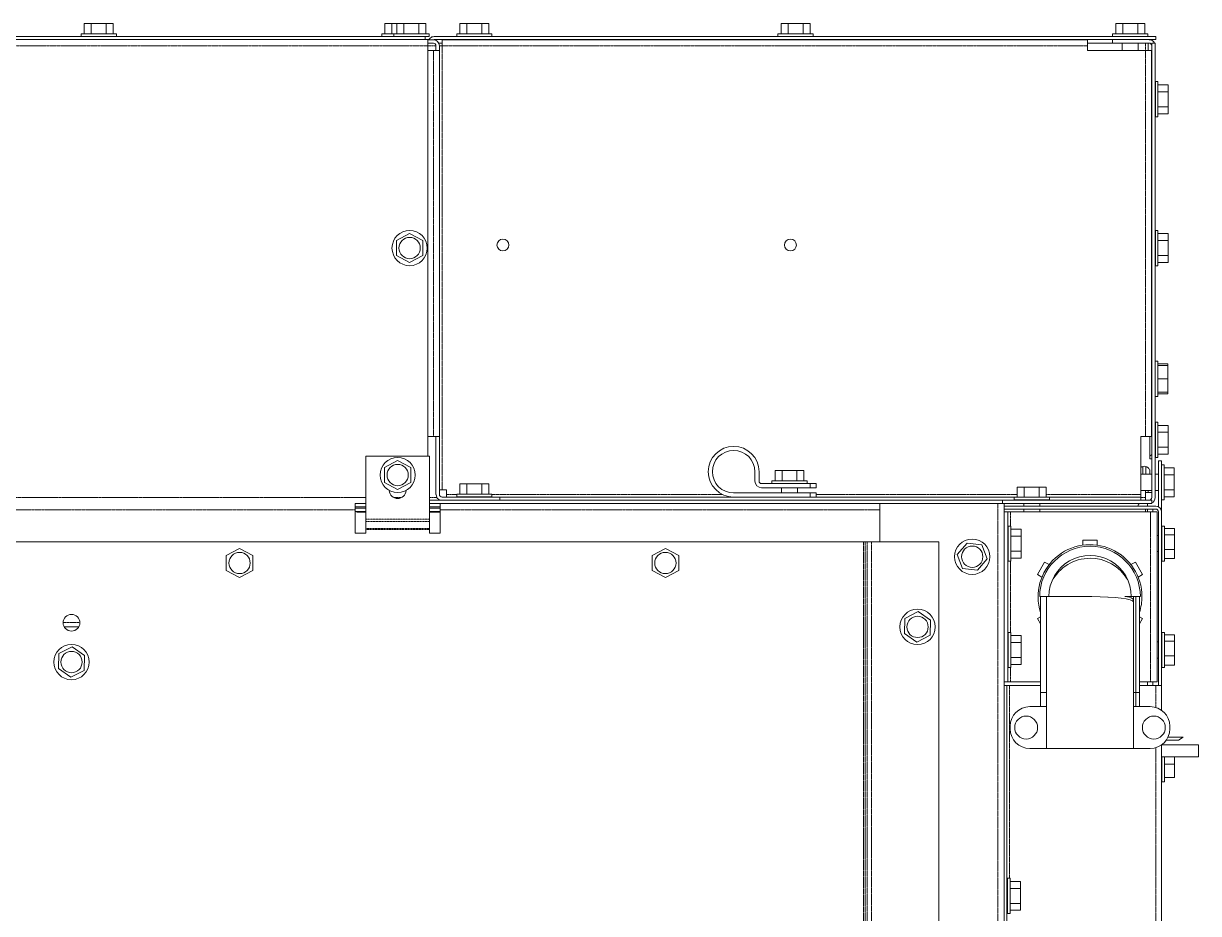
# Model space of a CAD drawing. Header units: millimetres. Extents: x 60499 to 556746, y 248297 to 497145.
# Drawn here: x 458720 to 470305, y 436680 to 445459 of the extents above; entities that cross this region are included whole.
import ezdxf

# ---------------------------------------------------------------- set-up
doc = ezdxf.new("R2010")
doc.units = ezdxf.units.MM
doc.linetypes.add('PHANTOM', pattern=[20, 10, -2, 2, -2, 2, -2])

msp = doc.modelspace()

# ---------------------------------------------------------------- linework, layer by layer
at = {"color": 7, "lineweight": 13, "ltscale": 0.005174}
for p, q in [((459462, 445358), (459288, 445358)), ((462545, 445358), (462371, 445358)), ((463165, 445358), (462991, 445358)), ((466332, 445358), (466158, 445358)), ((469632, 445358), (469458, 445358)), ((469906, 444712), (469906, 444886)), ((469906, 443243), (469906, 443417)), ((469906, 441353), (469906, 441526)), ((466272, 440949), (466099, 440949)), ((463165, 440816), (462991, 440816)), ((468487, 440785), (468661, 440785))]:
    msp.add_line(p, q, dxfattribs=at)
at = {"color": 7, "lineweight": 13, "ltscale": 0.000775014}
for p, q in [((459288, 445332), (459288, 445358)), ((459636, 445332), (459636, 445358)), ((462253, 445332), (462253, 445358)), ((462371, 445332), (462371, 445358)), ((462719, 445332), (462719, 445358)), ((462991, 445332), (462991, 445358)), ((463339, 445332), (463339, 445358)), ((466158, 445332), (466158, 445358)), ((466506, 445332), (466506, 445358)), ((466099, 440923), (466099, 440949)), ((466446, 440923), (466446, 440949)), ((462892, 440814), (462892, 440788)), ((468487, 440759), (468487, 440785)), ((468835, 440759), (468835, 440785)), ((469737, 440814), (469737, 440788)), ((469784, 440783), (469784, 440757)), ((468449, 438501), (468449, 438527)), ((470022, 438501), (470022, 438527))]:
    msp.add_line(p, q, dxfattribs=at)
at = {"color": 7, "lineweight": 13, "ltscale": 0.003}
for p, q in [((459319, 445358), (459319, 445459)), ((459388, 445358), (459388, 445459)), ((459536, 445358), (459536, 445459)), ((459605, 445358), (459605, 445459)), ((462284, 445358), (462284, 445459)), ((462353, 445358), (462353, 445459)), ((462402, 445358), (462402, 445459)), ((462471, 445358), (462471, 445459)), ((462619, 445358), (462619, 445459)), ((462688, 445358), (462688, 445459)), ((463023, 445358), (463023, 445459)), ((463091, 445358), (463091, 445459)), ((463239, 445358), (463239, 445459)), ((463308, 445358), (463308, 445459)), ((466189, 445358), (466189, 445459)), ((466258, 445358), (466258, 445459)), ((466406, 445358), (466406, 445459)), ((466475, 445358), (466475, 445459)), ((469489, 445358), (469489, 445459)), ((469558, 445358), (469558, 445459)), ((469706, 445358), (469706, 445459)), ((469775, 445358), (469775, 445459)), ((469906, 444855), (470006, 444855)), ((469906, 444786), (470006, 444786)), ((469906, 444638), (470006, 444638)), ((469906, 444569), (470006, 444569)), ((469906, 443386), (470006, 443386)), ((469906, 443317), (470006, 443317)), ((469906, 443169), (470006, 443169)), ((469906, 443100), (470006, 443100)), ((469904, 442103), (470004, 442103)), ((469904, 442086), (470004, 442086)), ((469904, 441955), (470004, 441955)), ((469904, 441824), (470004, 441824)), ((469904, 441806), (470004, 441806)), ((469906, 441495), (470006, 441495)), ((469906, 441427), (470006, 441427)), ((469906, 441279), (470006, 441279)), ((469906, 441210), (470006, 441210)), ((469967, 441076), (470067, 441076)), ((469967, 441075), (470067, 441075)), ((466130, 440949), (466130, 441049)), ((466199, 440949), (466199, 441049)), ((466346, 440949), (466346, 441049)), ((466415, 440949), (466415, 441049)), ((469967, 441006), (470067, 441006)), ((463022, 440816), (463022, 440917)), ((463091, 440816), (463091, 440917)), ((463239, 440816), (463239, 440917)), ((463308, 440816), (463308, 440917)), ((468518, 440785), (468518, 440886)), ((468587, 440785), (468587, 440886)), ((468735, 440785), (468735, 440886)), ((468804, 440785), (468804, 440886)), ((469967, 440858), (470067, 440858)), ((469967, 440790), (470067, 440790)), ((468455, 440471), (468556, 440471)), ((468455, 440402), (468556, 440402)), ((469969, 440477), (470069, 440477)), ((469969, 440416), (470069, 440416)), ((469969, 440270), (470069, 440270)), ((468455, 440255), (468556, 440255)), ((468455, 440186), (468556, 440186)), ((469969, 440180), (470069, 440180)), ((468455, 439422), (468556, 439422)), ((468455, 439353), (468556, 439353)), ((469969, 439428), (470069, 439428)), ((469969, 439366), (470069, 439366)), ((469969, 439220), (470069, 439220)), ((468455, 439205), (468556, 439205)), ((468455, 439136), (468556, 439136)), ((469969, 439130), (470069, 439130)), ((469969, 438152), (470069, 438152)), ((469969, 438021), (470069, 438021)), ((468448, 436996), (468549, 436996)), ((468448, 436927), (468549, 436927)), ((468448, 436779), (468549, 436779)), ((468448, 436711), (468549, 436711))]:
    msp.add_line(p, q, dxfattribs=at)
at = {"color": 7, "lineweight": 13, "ltscale": 0.002047}
for p, q in [((459319, 445459), (459388, 445459)), ((462284, 445459), (462353, 445459)), ((462402, 445459), (462471, 445459)), ((463023, 445459), (463091, 445459)), ((466189, 445459), (466258, 445459)), ((469489, 445459), (469558, 445459)), ((470006, 444855), (470006, 444786)), ((470006, 443386), (470006, 443317)), ((470006, 441495), (470006, 441427)), ((466130, 441049), (466199, 441049)), ((463022, 440917), (463091, 440917)), ((468518, 440886), (468587, 440886))]:
    msp.add_line(p, q, dxfattribs=at)
at = {"color": 7, "lineweight": 13, "ltscale": 0.004405}
for p, q in [((459388, 445459), (459536, 445459)), ((462471, 445459), (462619, 445459)), ((463091, 445459), (463239, 445459)), ((466258, 445459), (466406, 445459)), ((469558, 445459), (469706, 445459)), ((470006, 444786), (470006, 444638)), ((462527, 443386), (462396, 443318)), ((462396, 443318), (462396, 443170)), ((462658, 443318), (462527, 443386)), ((462658, 443170), (462658, 443318)), ((470006, 443317), (470006, 443169)), ((462396, 443170), (462527, 443101)), ((462527, 443101), (462658, 443170)), ((470006, 441427), (470006, 441279)), ((462409, 441148), (462278, 441079)), ((462278, 441079), (462278, 440931)), ((462540, 441079), (462409, 441148)), ((462540, 440931), (462540, 441079)), ((466199, 441049), (466346, 441049)), ((470067, 441006), (470067, 440858)), ((462278, 440931), (462409, 440863)), ((462409, 440863), (462540, 440931)), ((463091, 440917), (463239, 440917)), ((468587, 440886), (468735, 440886)), ((468556, 440402), (468556, 440255)), ((460850, 440280), (460719, 440211)), ((460981, 440211), (460850, 440280)), ((465049, 440280), (464918, 440211)), ((465180, 440211), (465049, 440280)), ((468023, 440332), (467926, 440221)), ((468170, 440315), (468023, 440332)), ((468223, 440177), (468170, 440315)), ((460719, 440211), (460719, 440063)), ((460981, 440063), (460981, 440211)), ((464918, 440211), (464918, 440063)), ((465180, 440063), (465180, 440211)), ((467926, 440221), (467979, 440083)), ((468126, 440066), (468223, 440177)), ((460719, 440063), (460850, 439994)), ((460850, 439994), (460981, 440063)), ((464918, 440063), (465049, 439994)), ((465049, 439994), (465180, 440063)), ((467979, 440083), (468126, 440066)), ((467410, 439591), (467408, 439443)), ((467542, 439658), (467410, 439591)), ((467663, 439572), (467542, 439658)), ((467660, 439424), (467663, 439572)), ((467408, 439443), (467529, 439357)), ((467529, 439357), (467660, 439424)), ((468556, 439353), (468556, 439205)), ((459067, 439244), (459065, 439096)), ((459199, 439311), (459067, 439244)), ((459320, 439225), (459199, 439311)), ((459318, 439077), (459320, 439225)), ((459065, 439096), (459186, 439010)), ((459186, 439010), (459318, 439077)), ((468549, 436927), (468549, 436779))]:
    msp.add_line(p, q, dxfattribs=at)
at = {"color": 7, "lineweight": 13, "ltscale": 0.005176}
for p, q in [((459462, 445358), (459636, 445358)), ((462545, 445358), (462719, 445358)), ((463165, 445358), (463339, 445358)), ((466332, 445358), (466506, 445358)), ((469632, 445358), (469806, 445358)), ((469906, 444712), (469906, 444538)), ((469906, 443243), (469906, 443069)), ((469906, 441353), (469906, 441179)), ((466272, 440949), (466446, 440949)), ((463165, 440816), (463339, 440816)), ((468835, 440785), (468661, 440785))]:
    msp.add_line(p, q, dxfattribs=at)
at = {"color": 7, "lineweight": 13, "ltscale": 0.002048}
for p, q in [((459536, 445459), (459605, 445459)), ((462619, 445459), (462688, 445459)), ((463239, 445459), (463308, 445459)), ((466406, 445459), (466475, 445459)), ((469706, 445459), (469775, 445459)), ((470006, 444638), (470006, 444569)), ((470006, 443169), (470006, 443100)), ((470006, 441279), (470006, 441210)), ((470067, 441075), (470067, 441006)), ((466346, 441049), (466415, 441049)), ((463239, 440917), (463308, 440917)), ((468735, 440886), (468804, 440886)), ((470067, 440858), (470067, 440790)), ((468549, 436996), (468549, 436927)), ((468549, 436779), (468549, 436711))]:
    msp.add_line(p, q, dxfattribs=at)
at = {"color": 7, "lineweight": 13, "ltscale": 0.004165}
msp.add_line((462393, 445358), (462253, 445358), dxfattribs=at)
at = {"color": 7, "lineweight": 13, "ltscale": 0.001453}
msp.add_line((462353, 445459), (462402, 445459), dxfattribs=at)
at = {"color": 7, "lineweight": 13, "ltscale": 0.000774954}
for p, q in [((469458, 445332), (469458, 445358)), ((469806, 445332), (469806, 445358)), ((462847, 445239), (462821, 445239)), ((469941, 441107), (469967, 441107)), ((469941, 441106), (469967, 441106)), ((462847, 440859), (462821, 440859)), ((462991, 440790), (462991, 440816)), ((463339, 440790), (463339, 440816)), ((469784, 440831), (469810, 440831)), ((469941, 440759), (469967, 440759)), ((468429, 440502), (468455, 440502)), ((469943, 440502), (469969, 440502)), ((468429, 440155), (468455, 440155)), ((469943, 440155), (469969, 440155)), ((468429, 439453), (468455, 439453)), ((469943, 439453), (469969, 439453)), ((468429, 439105), (468455, 439105)), ((469943, 439105), (469969, 439105)), ((469943, 437978), (469969, 437978)), ((468422, 437027), (468448, 437027)), ((468422, 436680), (468448, 436680))]:
    msp.add_line(p, q, dxfattribs=at)
at = {"color": 7, "lineweight": 13, "ltscale": 0.03937}
for p, q in [((451035, 445330), (462679, 445330)), ((451035, 445300), (462679, 445300)), ((469212, 445298), (462847, 445298)), ((463114, 445330), (466331, 445330)), ((463114, 445300), (469884, 445300)), ((466333, 445330), (469884, 445330)), ((469844, 445266), (469844, 440783)), ((469878, 445266), (469878, 440783)), ((462706, 445240), (462706, 441192)), ((462821, 445193), (462821, 441384)), ((469842, 441384), (469842, 445193)), ((462724, 440757), (468374, 440757)), ((468518, 440788), (463417, 440788)), ((466478, 440828), (465722, 440828)), ((466478, 440788), (465722, 440788)), ((467164, 440725), (468327, 440725)), ((468374, 440757), (469844, 440757)), ((468389, 440725), (468389, 423543)), ((469737, 440788), (468804, 440788)), ((462724, 440723), (467164, 440723)), ((468389, 440723), (469844, 440723)), ((468389, 440699), (469884, 440699)), ((468389, 440669), (469884, 440669)), ((468427, 440643), (468427, 438964)), ((469832, 440643), (468453, 440643)), ((469898, 440643), (469898, 438964)), ((469910, 438928), (469910, 440643)), ((469940, 438928), (469940, 440643)), ((451584, 440347), (467001, 440347)), ((467081, 440347), (467745, 440347)), ((467745, 440347), (467745, 424179)), ((468748, 439806), (468748, 438861)), ((468808, 438861), (468808, 439806)), ((469663, 439806), (469663, 438861)), ((469689, 438720), (469689, 439806)), ((469723, 438861), (469723, 439806)), ((468417, 433242), (468417, 438928)), ((469663, 438308), (468808, 438308)), ((469940, 423310), (469940, 438343))]:
    msp.add_line(p, q, dxfattribs=at)
at = {"color": 7, "lineweight": 13, "ltscale": 0.001515}
for p, q in [((459339, 445332), (459288, 445332)), ((459339, 445330), (459288, 445330)), ((462304, 445332), (462253, 445332)), ((462304, 445330), (462253, 445330)), ((462422, 445332), (462371, 445332)), ((462422, 445330), (462371, 445330)), ((463042, 445332), (462991, 445332)), ((463042, 445330), (462991, 445330)), ((466209, 445332), (466158, 445332)), ((466209, 445330), (466158, 445330)), ((469509, 445332), (469458, 445332)), ((469509, 445330), (469458, 445330)), ((469878, 444835), (469878, 444886)), ((469880, 444835), (469880, 444886)), ((469878, 443366), (469878, 443417)), ((469880, 443366), (469880, 443417)), ((469878, 441476), (469878, 441526)), ((469880, 441476), (469880, 441526)), ((466150, 440923), (466099, 440923)), ((466150, 440920), (466099, 440920)), ((463042, 440790), (462991, 440790)), ((463042, 440788), (462991, 440788)), ((468538, 440759), (468487, 440759)), ((468538, 440757), (468487, 440757))]:
    msp.add_line(p, q, dxfattribs=at)
at = {"color": 7, "lineweight": 13, "ltscale": 6.24769e-05}
for p, q in [((459288, 445332), (459288, 445330)), ((459339, 445332), (459339, 445330)), ((459412, 445332), (459412, 445330)), ((459453, 445332), (459453, 445330)), ((459462, 445332), (459462, 445330)), ((459470, 445332), (459470, 445330)), ((459512, 445332), (459512, 445330)), ((459585, 445332), (459585, 445330)), ((459636, 445332), (459636, 445330)), ((462253, 445332), (462253, 445330)), ((462304, 445332), (462304, 445330)), ((462371, 445332), (462371, 445330)), ((462422, 445332), (462422, 445330)), ((462495, 445332), (462495, 445330)), ((462536, 445332), (462536, 445330)), ((462545, 445332), (462545, 445330)), ((462553, 445332), (462553, 445330)), ((462595, 445332), (462595, 445330)), ((462668, 445332), (462668, 445330)), ((462719, 445332), (462719, 445330)), ((462991, 445332), (462991, 445330)), ((463042, 445332), (463042, 445330)), ((463115, 445332), (463115, 445330)), ((463157, 445332), (463157, 445330)), ((463165, 445332), (463165, 445330)), ((463174, 445332), (463174, 445330)), ((463215, 445332), (463215, 445330)), ((463288, 445332), (463288, 445330)), ((463339, 445332), (463339, 445330)), ((466158, 445332), (466158, 445330)), ((466209, 445332), (466209, 445330)), ((466282, 445332), (466282, 445330)), ((466324, 445332), (466324, 445330)), ((466332, 445332), (466332, 445330)), ((466340, 445332), (466340, 445330)), ((466382, 445332), (466382, 445330)), ((466455, 445332), (466455, 445330)), ((466506, 445332), (466506, 445330)), ((469880, 444886), (469878, 444886)), ((469880, 444835), (469878, 444835)), ((469880, 444762), (469878, 444762)), ((469880, 444720), (469878, 444720)), ((469880, 444712), (469878, 444712)), ((469880, 444704), (469878, 444704)), ((469880, 444662), (469878, 444662)), ((469880, 444589), (469878, 444589)), ((469880, 444538), (469878, 444538)), ((469880, 443417), (469878, 443417)), ((469880, 443366), (469878, 443366)), ((469880, 443293), (469878, 443293)), ((469880, 443252), (469878, 443252)), ((469880, 443243), (469878, 443243)), ((469880, 443235), (469878, 443235)), ((469880, 443193), (469878, 443193)), ((469880, 443120), (469878, 443120)), ((469880, 443069), (469878, 443069)), ((469880, 441526), (469878, 441526)), ((469880, 441476), (469878, 441476)), ((469880, 441403), (469878, 441403)), ((469880, 441361), (469878, 441361)), ((469880, 441353), (469878, 441353)), ((469880, 441344), (469878, 441344)), ((469880, 441303), (469878, 441303)), ((469880, 441230), (469878, 441230)), ((469880, 441179), (469878, 441179)), ((466099, 440923), (466099, 440920)), ((466150, 440923), (466150, 440920)), ((466223, 440923), (466223, 440920)), ((466264, 440923), (466264, 440920)), ((466272, 440923), (466272, 440920)), ((466281, 440923), (466281, 440920)), ((466322, 440923), (466322, 440920)), ((466395, 440923), (466395, 440920)), ((466446, 440923), (466446, 440920)), ((468487, 440759), (468487, 440757)), ((468538, 440759), (468538, 440757)), ((468611, 440759), (468611, 440757)), ((468653, 440759), (468653, 440757)), ((468661, 440759), (468661, 440757)), ((468669, 440759), (468669, 440757)), ((468711, 440759), (468711, 440757)), ((468784, 440759), (468784, 440757)), ((468835, 440759), (468835, 440757)), ((469943, 440501), (469940, 440501)), ((469943, 440435), (469940, 440435)), ((469943, 440370), (469940, 440370)), ((469943, 440327), (469940, 440327)), ((469943, 440306), (469940, 440306)), ((469943, 440271), (469940, 440271)), ((469943, 440191), (469940, 440191)), ((469943, 440156), (469940, 440156)), ((469943, 439451), (469940, 439451)), ((469943, 439385), (469940, 439385)), ((469943, 439320), (469940, 439320)), ((469943, 439277), (469940, 439277)), ((469943, 439257), (469940, 439257)), ((469943, 439221), (469940, 439221)), ((469943, 439141), (469940, 439141)), ((469943, 439106), (469940, 439106)), ((469943, 438202), (469940, 438202)), ((469943, 438160), (469940, 438160)), ((469943, 438152), (469940, 438152)), ((469943, 438143), (469940, 438143)), ((469943, 438102), (469940, 438102)), ((469943, 438029), (469940, 438029)), ((469943, 437978), (469940, 437978)), ((468422, 437027), (468420, 437027)), ((468422, 436976), (468420, 436976)), ((468422, 436903), (468420, 436903)), ((468422, 436862), (468420, 436862)), ((468422, 436853), (468420, 436853)), ((468422, 436845), (468420, 436845)), ((468422, 436803), (468420, 436803)), ((468422, 436730), (468420, 436730)), ((468422, 436680), (468420, 436680))]:
    msp.add_line(p, q, dxfattribs=at)
at = {"color": 7, "lineweight": 13, "ltscale": 0.003659}
for p, q in [((459462, 445332), (459339, 445332)), ((459585, 445332), (459462, 445332)), ((462545, 445332), (462422, 445332)), ((462668, 445332), (462545, 445332)), ((463165, 445332), (463042, 445332)), ((463288, 445332), (463165, 445332)), ((466332, 445332), (466209, 445332)), ((469632, 445332), (469509, 445332)), ((469880, 444712), (469880, 444835)), ((469880, 443243), (469880, 443366)), ((469878, 441955), (469878, 442078)), ((469878, 441832), (469878, 441955)), ((469880, 441353), (469880, 441476)), ((469941, 440932), (469941, 441055)), ((466272, 440923), (466150, 440923)), ((469941, 440810), (469941, 440932)), ((463165, 440790), (463042, 440790)), ((463288, 440790), (463165, 440790)), ((468661, 440759), (468538, 440759)), ((468784, 440759), (468661, 440759)), ((468429, 440206), (468429, 440328)), ((468429, 439156), (468429, 439279)), ((469943, 438029), (469943, 438152)), ((468422, 436853), (468422, 436976)), ((468422, 436730), (468422, 436853))]:
    msp.add_line(p, q, dxfattribs=at)
at = {"color": 7, "lineweight": 13, "ltscale": 0.002173}
for p, q in [((459412, 445330), (459339, 445330)), ((462495, 445330), (462422, 445330)), ((463115, 445330), (463042, 445330)), ((466282, 445330), (466209, 445330)), ((466455, 445330), (466382, 445330)), ((469582, 445330), (469509, 445330)), ((469755, 445330), (469682, 445330)), ((469878, 444762), (469878, 444835)), ((469878, 443293), (469878, 443366)), ((469878, 441403), (469878, 441476)), ((466223, 440920), (466150, 440920)), ((463115, 440788), (463042, 440788)), ((468611, 440757), (468538, 440757)), ((468784, 440757), (468711, 440757)), ((469940, 438029), (469940, 438102)), ((468420, 436903), (468420, 436976)), ((468420, 436730), (468420, 436803))]:
    msp.add_line(p, q, dxfattribs=at)
at = {"color": 7, "lineweight": 13, "ltscale": 0.000246784}
for p, q in [((459462, 445330), (459453, 445330)), ((462545, 445330), (462536, 445330)), ((463165, 445330), (463157, 445330)), ((469878, 444712), (469878, 444720)), ((466272, 440920), (466264, 440920)), ((463165, 440788), (463157, 440788)), ((468661, 440757), (468653, 440757))]:
    msp.add_line(p, q, dxfattribs=at)
at = {"color": 7, "lineweight": 13, "ltscale": 0.000247625}
for p, q in [((459470, 445330), (459462, 445330)), ((462553, 445330), (462545, 445330)), ((463174, 445330), (463165, 445330)), ((466340, 445330), (466332, 445330)), ((469640, 445330), (469632, 445330)), ((469878, 444704), (469878, 444712)), ((469878, 443235), (469878, 443243)), ((466281, 440920), (466272, 440920)), ((463173, 440788), (463165, 440788))]:
    msp.add_line(p, q, dxfattribs=at)
at = {"color": 7, "lineweight": 13, "ltscale": 0.002172}
for p, q in [((459585, 445330), (459512, 445330)), ((462668, 445330), (462595, 445330)), ((463288, 445330), (463215, 445330)), ((469878, 444589), (469878, 444662)), ((469878, 443120), (469878, 443193)), ((469878, 441230), (469878, 441303)), ((466395, 440920), (466322, 440920)), ((463288, 440788), (463215, 440788)), ((468427, 440378), (468427, 440451)), ((468427, 439329), (468427, 439402))]:
    msp.add_line(p, q, dxfattribs=at)
at = {"color": 7, "lineweight": 13, "ltscale": 0.001516}
for p, q in [((459636, 445332), (459585, 445332)), ((459636, 445330), (459585, 445330)), ((462719, 445332), (462668, 445332)), ((462719, 445330), (462668, 445330)), ((463339, 445332), (463288, 445332)), ((463339, 445330), (463288, 445330)), ((466506, 445332), (466455, 445332)), ((466506, 445330), (466455, 445330)), ((469806, 445332), (469755, 445332)), ((469806, 445330), (469755, 445330)), ((469878, 444538), (469878, 444589)), ((469880, 444538), (469880, 444589)), ((469878, 443069), (469878, 443120)), ((469880, 443069), (469880, 443120)), ((469878, 442078), (469878, 442128)), ((469878, 441781), (469878, 441832)), ((469878, 441179), (469878, 441230)), ((469880, 441179), (469880, 441230)), ((469941, 441055), (469941, 441106)), ((466446, 440923), (466395, 440923)), ((466446, 440920), (466395, 440920)), ((463339, 440790), (463288, 440790)), ((463339, 440788), (463288, 440788)), ((468835, 440759), (468784, 440759)), ((468835, 440757), (468784, 440757)), ((469941, 440759), (469941, 440810)), ((469940, 437978), (469940, 438029)), ((469943, 437978), (469943, 438029)), ((468420, 436976), (468420, 437027)), ((468422, 436976), (468422, 437027)), ((468420, 436680), (468420, 436730)), ((468422, 436680), (468422, 436730))]:
    msp.add_line(p, q, dxfattribs=at)
at = {"color": 7, "lineweight": 13, "ltscale": 0.001984}
msp.add_line((462371, 445332), (462304, 445332), dxfattribs=at)
at = {"color": 7, "lineweight": 13, "ltscale": 0.001985}
msp.add_line((462371, 445330), (462304, 445330), dxfattribs=at)
at = {"color": 7, "lineweight": 13, "ltscale": 0.000887533}
msp.add_line((462679, 445300), (462679, 445330), dxfattribs=at)
at = {"color": 7, "lineweight": 13, "ltscale": 0.000784446}
msp.add_line((462679, 445300), (462706, 445300), dxfattribs=at)
at = {"color": 7, "lineweight": 13, "ltscale": 0.000236812}
msp.add_line((462713, 445300), (462705, 445300), dxfattribs=at)
at = {"color": 7, "lineweight": 13, "ltscale": 0.001775}
msp.add_line((462706, 445240), (462706, 445300), dxfattribs=at)
at = {"color": 7, "lineweight": 13, "ltscale": 0.001659}
for p, q in [((462706, 445298), (462761, 445298)), ((462706, 445265), (462761, 445265)), ((462761, 445193), (462706, 445193))]:
    msp.add_line(p, q, dxfattribs=at)
at = {"color": 7, "lineweight": 13, "ltscale": 0.0003801}
msp.add_line((462729, 445314), (462720, 445305), dxfattribs=at)
at = {"color": 7, "lineweight": 13, "ltscale": 0.001556}
for p, q in [((462769, 445330), (462821, 445330)), ((462769, 445300), (462821, 445300))]:
    msp.add_line(p, q, dxfattribs=at)
at = {"color": 7, "lineweight": 13, "ltscale": 0.00098281}
msp.add_line((462814, 445266), (462847, 445266), dxfattribs=at)
at = {"color": 7, "lineweight": 13, "ltscale": 0.008727}
for p, q in [((462821, 445330), (463114, 445330)), ((462821, 445300), (463114, 445300))]:
    msp.add_line(p, q, dxfattribs=at)
at = {"color": 7, "lineweight": 13, "ltscale": 0.001765}
for p, q in [((462847, 445298), (462847, 445239)), ((469212, 445298), (469212, 445239)), ((462761, 445193), (462821, 445193)), ((469842, 445193), (469782, 445193)), ((462761, 441384), (462821, 441384)), ((469842, 441384), (469782, 441384))]:
    msp.add_line(p, q, dxfattribs=at)
at = {"color": 7, "lineweight": 13, "ltscale": 6.46997e-05}
for p, q in [((466253, 445300), (466253, 445298)), ((466411, 445300), (466411, 445298))]:
    msp.add_line(p, q, dxfattribs=at)
at = {"color": 7, "lineweight": 13, "ltscale": 0.000246664}
for p, q in [((466332, 445330), (466324, 445330)), ((469632, 445330), (469624, 445330))]:
    msp.add_line(p, q, dxfattribs=at)
at = {"color": 7, "lineweight": 13, "ltscale": 0.00366}
for p, q in [((466455, 445332), (466332, 445332)), ((469755, 445332), (469632, 445332)), ((469880, 444589), (469880, 444712)), ((469880, 443120), (469880, 443243)), ((469880, 441230), (469880, 441353)), ((466395, 440923), (466272, 440923)), ((468429, 440328), (468429, 440451)), ((468429, 439279), (468429, 439402))]:
    msp.add_line(p, q, dxfattribs=at)
at = {"color": 7, "lineweight": 13, "ltscale": 6.51202e-05}
msp.add_line((469046, 445300), (469046, 445298), dxfattribs=at)
at = {"color": 7, "lineweight": 13, "ltscale": 0.007316}
msp.add_line((469212, 445266), (469458, 445266), dxfattribs=at)
at = {"color": 7, "lineweight": 13, "ltscale": 6.2537e-05}
for p, q in [((469458, 445332), (469458, 445330)), ((469509, 445332), (469509, 445330)), ((469582, 445332), (469582, 445330)), ((469624, 445332), (469624, 445330)), ((469632, 445332), (469632, 445330)), ((469640, 445332), (469640, 445330)), ((469682, 445332), (469682, 445330)), ((469755, 445332), (469755, 445330)), ((469806, 445332), (469806, 445330)), ((462991, 440790), (462991, 440788)), ((463042, 440790), (463042, 440788)), ((463115, 440790), (463115, 440788)), ((463157, 440790), (463157, 440788)), ((463165, 440790), (463165, 440788)), ((463173, 440790), (463173, 440788)), ((463215, 440790), (463215, 440788)), ((463288, 440790), (463288, 440788)), ((463339, 440790), (463339, 440788))]:
    msp.add_line(p, q, dxfattribs=at)
at = {"color": 7, "lineweight": 13, "ltscale": 0.000999991}
for p, q in [((469458, 445300), (469458, 445266)), ((469844, 440723), (469844, 440757))]:
    msp.add_line(p, q, dxfattribs=at)
at = {"color": 7, "lineweight": 13, "ltscale": 0.010725}
msp.add_line((469458, 445266), (469818, 445266), dxfattribs=at)
at = {"color": 7, "lineweight": 13, "ltscale": 0.00219}
for p, q in [((469553, 445266), (469553, 445193)), ((469711, 445266), (469711, 445193)), ((469810, 445193), (469810, 445266))]:
    msp.add_line(p, q, dxfattribs=at)
at = {"color": 7, "linetype": 'PHANTOM', "lineweight": 13, "ltscale": 0.00219}
msp.add_line((469784, 445266), (469784, 445193), dxfattribs=at)
at = {"color": 7, "lineweight": 13, "ltscale": 0.000999871}
msp.add_line((469878, 445266), (469844, 445266), dxfattribs=at)
at = {"color": 7, "lineweight": 13, "ltscale": 0.000899968}
msp.add_line((469884, 445330), (469884, 445300), dxfattribs=at)
at = {"color": 7, "linetype": 'PHANTOM', "lineweight": 13, "ltscale": 0.03937}
for p, q in [((451032, 445240), (462706, 445240)), ((462761, 445193), (462761, 441384)), ((469212, 445239), (462847, 445239)), ((462847, 440859), (462847, 445239)), ((469782, 441384), (469782, 445193)), ((455166, 440783), (462094, 440783)), ((465610, 440814), (463339, 440814)), ((468518, 440814), (466535, 440814)), ((468327, 440725), (468327, 423543)), ((469737, 440814), (468804, 440814)), ((461989, 440662), (455270, 440662)), ((467164, 440661), (462829, 440662)), ((469832, 440643), (469832, 438964)), ((467001, 440347), (467001, 424179)), ((467019, 440347), (467019, 424179)), ((467039, 424179), (467039, 440347)), ((467081, 424179), (467081, 440347)), ((468453, 440155), (468453, 439453)), ((468443, 438928), (468443, 437027)), ((469884, 423310), (469884, 438316))]:
    msp.add_line(p, q, dxfattribs=at)
at = {"color": 7, "linetype": 'PHANTOM', "lineweight": 13, "ltscale": 0.002432}
msp.add_line((462787, 445240), (462705, 445240), dxfattribs=at)
at = {"color": 7, "lineweight": 13, "ltscale": 0.00136}
for p, q in [((462787, 445239), (462787, 445193)), ((462821, 445239), (462821, 445193)), ((469212, 445193), (469212, 445239)), ((469737, 441384), (469782, 441384)), ((462892, 440859), (462892, 440814))]:
    msp.add_line(p, q, dxfattribs=at)
at = {"color": 7, "linetype": 'PHANTOM', "lineweight": 13, "ltscale": 0.000776036}
msp.add_line((462847, 445240), (462820, 445240), dxfattribs=at)
at = {"color": 7, "lineweight": 13, "ltscale": 0.016985}
for p, q in [((469212, 445193), (469782, 445193)), ((462787, 441384), (462787, 440814)), ((462821, 441384), (462821, 440814)), ((469737, 441384), (469737, 440814)), ((463417, 440788), (462847, 440788))]:
    msp.add_line(p, q, dxfattribs=at)
at = {"color": 7, "lineweight": 13, "ltscale": 0.000775074}
for p, q in [((469880, 444886), (469906, 444886)), ((469880, 444538), (469906, 444538)), ((469880, 443417), (469906, 443417)), ((469880, 443069), (469906, 443069)), ((469878, 442128), (469904, 442128)), ((469878, 441781), (469904, 441781)), ((469878, 441781), (469904, 441781)), ((469880, 441526), (469906, 441526)), ((469880, 441179), (469906, 441179)), ((468427, 440643), (468453, 440643)), ((468417, 438928), (468443, 438928)), ((468427, 438964), (468453, 438964))]:
    msp.add_line(p, q, dxfattribs=at)
at = {"color": 7, "lineweight": 13, "ltscale": 6.6562e-05}
for p, q in [((469844, 443323), (469842, 443323)), ((469844, 443164), (469842, 443164)), ((469844, 442893), (469842, 442893)), ((469842, 442550), (469844, 442550)), ((469844, 441496), (469842, 441496))]:
    msp.add_line(p, q, dxfattribs=at)
at = {"color": 7, "lineweight": 13, "ltscale": 0.000246724}
for p, q in [((469878, 443243), (469878, 443252)), ((469878, 441353), (469878, 441361))]:
    msp.add_line(p, q, dxfattribs=at)
at = {"color": 7, "lineweight": 13, "ltscale": 0.01035}
msp.add_line((469904, 442128), (469904, 441781), dxfattribs=at)
at = {"color": 7, "lineweight": 13, "ltscale": 0.000526488}
msp.add_line((470004, 442103), (470004, 442086), dxfattribs=at)
at = {"color": 7, "lineweight": 13, "ltscale": 0.0039}
for p, q in [((470004, 442086), (470004, 441955)), ((470004, 441955), (470004, 441824)), ((470069, 438152), (470069, 438021))]:
    msp.add_line(p, q, dxfattribs=at)
at = {"color": 7, "lineweight": 13, "ltscale": 0.000539644}
msp.add_line((470004, 441824), (470004, 441806), dxfattribs=at)
at = {"color": 7, "lineweight": 13, "ltscale": 0.001658}
msp.add_line((462761, 441384), (462706, 441384), dxfattribs=at)
at = {"color": 7, "lineweight": 13, "ltscale": 0.006526}
msp.add_line((469826, 441384), (469826, 441165), dxfattribs=at)
at = {"color": 7, "linetype": 'PHANTOM', "lineweight": 13, "ltscale": 6.6562e-05}
msp.add_line((469842, 441397), (469844, 441397), dxfattribs=at)
at = {"color": 7, "lineweight": 13, "ltscale": 0.000247685}
msp.add_line((469878, 441344), (469878, 441353), dxfattribs=at)
at = {"color": 7, "lineweight": 13, "ltscale": 0.018546}
for p, q in [((462094, 441192), (462094, 440569)), ((462724, 441192), (462724, 440569))]:
    msp.add_line(p, q, dxfattribs=at)
at = {"color": 7, "lineweight": 13, "ltscale": 0.01875}
msp.add_line((462094, 441192), (462724, 441192), dxfattribs=at)
at = {"color": 7, "lineweight": 13, "ltscale": 0.000755144}
msp.add_line((469844, 441208), (469826, 441190), dxfattribs=at)
at = {"color": 7, "lineweight": 13, "ltscale": 0.002303}
for p, q in [((469758, 441089), (469758, 441012)), ((469758, 441089), (469758, 441012)), ((469785, 441012), (469785, 441089)), ((469785, 441012), (469785, 441089))]:
    msp.add_line(p, q, dxfattribs=at)
at = {"color": 7, "lineweight": 13, "ltscale": 0.000533937}
msp.add_line((469826, 441165), (469844, 441165), dxfattribs=at)
at = {"color": 7, "lineweight": 13, "ltscale": 0.000900028}
msp.add_line((469940, 441145), (469910, 441145), dxfattribs=at)
at = {"color": 7, "lineweight": 13, "ltscale": 0.013465}
msp.add_line((469910, 440693), (469910, 441145), dxfattribs=at)
at = {"color": 7, "lineweight": 13, "ltscale": 0.01495}
msp.add_line((469940, 440643), (469940, 441145), dxfattribs=at)
at = {"color": 7, "lineweight": 13, "ltscale": 2.26479e-05}
for p, q in [((469941, 441106), (469941, 441107)), ((469967, 441106), (469967, 441107))]:
    msp.add_line(p, q, dxfattribs=at)
at = {"color": 7, "lineweight": 13, "ltscale": 0.005175}
for p, q in [((469967, 440932), (469967, 441106)), ((469967, 440932), (469967, 440759)), ((468448, 436853), (468448, 437027)), ((468448, 436853), (468448, 436680))]:
    msp.add_line(p, q, dxfattribs=at)
at = {"color": 7, "lineweight": 13, "ltscale": 2.31285e-05}
msp.add_line((470067, 441076), (470067, 441075), dxfattribs=at)
at = {"color": 7, "lineweight": 13, "ltscale": 0.002725}
for p, q in [((465932, 441038), (465932, 440946)), ((465972, 441038), (465972, 440946))]:
    msp.add_line(p, q, dxfattribs=at)
at = {"color": 7, "lineweight": 13, "ltscale": 0.003192}
for p, q in [((469844, 441012), (469737, 441012)), ((469844, 440853), (469737, 440853))]:
    msp.add_line(p, q, dxfattribs=at)
at = {"color": 7, "lineweight": 13, "ltscale": 0.001324}
msp.add_line((469824, 441056), (469824, 441012), dxfattribs=at)
at = {"color": 7, "lineweight": 13, "ltscale": 0.000971997}
for p, q in [((469910, 441013), (469878, 441013)), ((469910, 441012), (469878, 441012)), ((469910, 440853), (469878, 440853))]:
    msp.add_line(p, q, dxfattribs=at)
at = {"color": 7, "lineweight": 13, "ltscale": 1.00924e-05}
msp.add_line((462847, 440859), (462847, 440859), dxfattribs=at)
at = {"color": 7, "lineweight": 13, "ltscale": 0.00135}
msp.add_line((462892, 440859), (462847, 440859), dxfattribs=at)
at = {"color": 7, "lineweight": 13, "ltscale": 0.0143}
for p, q in [((465998, 440920), (466478, 440920)), ((465998, 440880), (466478, 440880))]:
    msp.add_line(p, q, dxfattribs=at)
at = {"color": 7, "lineweight": 13, "ltscale": 0.00155}
for p, q in [((466193, 440880), (466193, 440828)), ((466352, 440880), (466352, 440828))]:
    msp.add_line(p, q, dxfattribs=at)
at = {"color": 7, "lineweight": 13, "ltscale": 0.0012}
for p, q in [((466478, 440880), (466478, 440920)), ((466535, 440880), (466535, 440920)), ((466478, 440788), (466478, 440828)), ((466535, 440788), (466535, 440828))]:
    msp.add_line(p, q, dxfattribs=at)
at = {"color": 7, "lineweight": 13, "ltscale": 0.001675}
for p, q in [((466478, 440920), (466535, 440920)), ((466535, 440880), (466478, 440880)), ((466478, 440828), (466535, 440828)), ((466535, 440788), (466478, 440788)), ((469940, 438928), (469884, 438928))]:
    msp.add_line(p, q, dxfattribs=at)
at = {"color": 7, "linetype": 'PHANTOM', "lineweight": 13, "ltscale": 0.000655587}
msp.add_line((469784, 440853), (469784, 440831), dxfattribs=at)
at = {"color": 7, "lineweight": 13, "ltscale": 0.000655587}
msp.add_line((469810, 440831), (469810, 440853), dxfattribs=at)
at = {"color": 7, "lineweight": 13, "ltscale": 0.001865}
for p, q in [((461989, 440724), (461989, 440662)), ((468327, 440725), (468389, 440725))]:
    msp.add_line(p, q, dxfattribs=at)
at = {"color": 7, "linetype": 'PHANTOM', "lineweight": 13, "ltscale": 0.002339}
msp.add_line((462370, 440783), (462448, 440783), dxfattribs=at)
at = {"color": 7, "linetype": 'PHANTOM', "lineweight": 13, "ltscale": 0.002148}
msp.add_line((462796, 440783), (462724, 440783), dxfattribs=at)
at = {"color": 7, "linetype": 'PHANTOM', "lineweight": 13, "ltscale": 0.00295}
msp.add_line((462991, 440814), (462892, 440814), dxfattribs=at)
at = {"color": 7, "lineweight": 13, "ltscale": 0.000925259}
msp.add_line((463417, 440757), (463417, 440788), dxfattribs=at)
at = {"color": 7, "lineweight": 13, "ltscale": 0.01125}
msp.add_line((467164, 440725), (467164, 440347), dxfattribs=at)
at = {"color": 7, "lineweight": 13, "ltscale": 0.000943582}
msp.add_line((468374, 440725), (468374, 440757), dxfattribs=at)
at = {"color": 7, "lineweight": 13, "ltscale": 0.000247505}
msp.add_line((468669, 440757), (468661, 440757), dxfattribs=at)
at = {"color": 7, "lineweight": 13, "ltscale": 0.000925379}
msp.add_line((469737, 440788), (469737, 440757), dxfattribs=at)
at = {"color": 7, "linetype": 'PHANTOM', "lineweight": 13, "ltscale": 0.001417}
msp.add_line((469784, 440783), (469737, 440783), dxfattribs=at)
at = {"color": 7, "lineweight": 13, "ltscale": 0.00144}
msp.add_line((469784, 440783), (469784, 440831), dxfattribs=at)
at = {"color": 7, "lineweight": 13, "ltscale": 0.001}
msp.add_line((469844, 440831), (469810, 440831), dxfattribs=at)
at = {"color": 7, "lineweight": 13, "ltscale": 0.003125}
for p, q in [((461989, 440723), (462094, 440723)), ((461989, 440691), (462094, 440691)), ((462094, 440678), (461989, 440678)), ((461989, 440644), (462094, 440644)), ((462724, 440691), (462829, 440691)), ((462829, 440678), (462724, 440678)), ((462724, 440644), (462829, 440644)), ((461989, 440430), (462094, 440430)), ((462724, 440430), (462829, 440430))]:
    msp.add_line(p, q, dxfattribs=at)
at = {"color": 7, "lineweight": 13, "ltscale": 0.006885}
for p, q in [((461989, 440662), (461989, 440430)), ((462829, 440662), (462829, 440430))]:
    msp.add_line(p, q, dxfattribs=at)
at = {"color": 7, "lineweight": 13, "ltscale": 0.000156553}
msp.add_line((462005, 440639), (462005, 440644), dxfattribs=at)
at = {"color": 7, "lineweight": 13, "ltscale": 0.002647}
msp.add_line((462094, 440639), (462005, 440639), dxfattribs=at)
at = {"color": 7, "lineweight": 13, "ltscale": 0.000652523}
msp.add_line((462746, 440639), (462724, 440639), dxfattribs=at)
at = {"color": 7, "lineweight": 13, "ltscale": 0.002472}
msp.add_line((462829, 440639), (462746, 440639), dxfattribs=at)
at = {"color": 7, "lineweight": 13, "ltscale": 0.001829}
msp.add_line((462829, 440723), (462829, 440662), dxfattribs=at)
at = {"color": 7, "lineweight": 13, "ltscale": 0.001125}
for p, q in [((468389, 440643), (468427, 440643)), ((468389, 438964), (468427, 438964))]:
    msp.add_line(p, q, dxfattribs=at)
at = {"color": 7, "linetype": 'PHANTOM', "lineweight": 13, "ltscale": 0.0042}
for p, q in [((468453, 440643), (468453, 440502)), ((468453, 439105), (468453, 438964))]:
    msp.add_line(p, q, dxfattribs=at)
at = {"color": 7, "lineweight": 13, "ltscale": 0.000718605}
for p, q in [((468582, 440723), (468582, 440699)), ((468740, 440723), (468740, 440699)), ((469801, 440699), (469801, 440723))]:
    msp.add_line(p, q, dxfattribs=at)
at = {"color": 7, "lineweight": 13, "ltscale": 0.000750024}
for p, q in [((468582, 440669), (468582, 440643)), ((468740, 440669), (468740, 440643))]:
    msp.add_line(p, q, dxfattribs=at)
at = {"color": 7, "lineweight": 13, "ltscale": 0.000749963}
for p, q in [((469784, 440643), (469784, 440669)), ((469801, 440643), (469801, 440669))]:
    msp.add_line(p, q, dxfattribs=at)
at = {"color": 7, "lineweight": 13, "ltscale": 0.001975}
for p, q in [((469832, 440643), (469898, 440643)), ((469832, 438964), (469898, 438964))]:
    msp.add_line(p, q, dxfattribs=at)
at = {"color": 7, "linetype": 'PHANTOM', "lineweight": 13, "ltscale": 0.000749963}
msp.add_line((469854, 440669), (469854, 440643), dxfattribs=at)
at = {"color": 7, "lineweight": 13, "ltscale": 0.000637865}
for p, q in [((462094, 440569), (462094, 440547)), ((462724, 440569), (462724, 440547))]:
    msp.add_line(p, q, dxfattribs=at)
at = {"color": 7, "linetype": 'PHANTOM', "lineweight": 13, "ltscale": 0.01875}
for p, q in [((462724, 440569), (462094, 440569)), ((462724, 440547), (462094, 440547)), ((462094, 440477), (462724, 440477)), ((462094, 440467), (462724, 440467))]:
    msp.add_line(p, q, dxfattribs=at)
at = {"color": 7, "lineweight": 13, "ltscale": 0.002087}
for p, q in [((462094, 440547), (462094, 440477)), ((462724, 440547), (462724, 440477))]:
    msp.add_line(p, q, dxfattribs=at)
at = {"color": 7, "lineweight": 13, "ltscale": 6.25971e-05}
for p, q in [((468429, 440502), (468427, 440502)), ((468429, 440451), (468427, 440451)), ((468429, 440378), (468427, 440378)), ((468429, 440337), (468427, 440337)), ((468429, 440328), (468427, 440328)), ((468429, 440320), (468427, 440320)), ((468429, 440279), (468427, 440279)), ((468429, 440206), (468427, 440206)), ((468429, 440155), (468427, 440155)), ((468429, 439453), (468427, 439453)), ((468429, 439402), (468427, 439402)), ((468429, 439329), (468427, 439329)), ((468429, 439287), (468427, 439287)), ((468429, 439279), (468427, 439279)), ((468429, 439270), (468427, 439270)), ((468429, 439229), (468427, 439229)), ((468429, 439156), (468427, 439156)), ((468429, 439105), (468427, 439105))]:
    msp.add_line(p, q, dxfattribs=at)
at = {"color": 7, "lineweight": 13, "ltscale": 0.001518}
for p, q in [((468427, 440451), (468427, 440502)), ((468429, 440451), (468429, 440502)), ((468427, 439402), (468427, 439453)), ((468429, 439402), (468429, 439453))]:
    msp.add_line(p, q, dxfattribs=at)
at = {"color": 7, "lineweight": 13, "ltscale": 0.005178}
for p, q in [((468455, 440328), (468455, 440502)), ((468455, 439279), (468455, 439453))]:
    msp.add_line(p, q, dxfattribs=at)
at = {"color": 7, "lineweight": 13, "ltscale": 0.001971}
for p, q in [((469940, 440435), (469940, 440501)), ((469943, 440435), (469943, 440501)), ((469940, 439385), (469940, 439451)), ((469943, 439385), (469943, 439451))]:
    msp.add_line(p, q, dxfattribs=at)
at = {"color": 7, "lineweight": 13, "ltscale": 4.24122e-05}
for p, q in [((469943, 440501), (469943, 440502)), ((469943, 439451), (469943, 439453))]:
    msp.add_line(p, q, dxfattribs=at)
at = {"color": 7, "lineweight": 13, "ltscale": 0.009272}
for p, q in [((469969, 440191), (469969, 440502)), ((469969, 439141), (469969, 439453))]:
    msp.add_line(p, q, dxfattribs=at)
at = {"color": 7, "lineweight": 13, "ltscale": 0.000299258}
for p, q in [((462094, 440467), (462094, 440477)), ((462724, 440467), (462724, 440477))]:
    msp.add_line(p, q, dxfattribs=at)
at = {"color": 7, "lineweight": 13, "ltscale": 0.001096}
for p, q in [((462094, 440430), (462094, 440467)), ((462724, 440467), (462724, 440430))]:
    msp.add_line(p, q, dxfattribs=at)
at = {"color": 7, "lineweight": 13, "ltscale": 0.00205}
for p, q in [((468556, 440471), (468556, 440402)), ((468556, 439422), (468556, 439353))]:
    msp.add_line(p, q, dxfattribs=at)
at = {"color": 7, "lineweight": 13, "ltscale": 0.000349991}
for p, q in [((469910, 440408), (469898, 440408)), ((469910, 440249), (469898, 440249)), ((469910, 439358), (469898, 439358)), ((469910, 439199), (469898, 439199))]:
    msp.add_line(p, q, dxfattribs=at)
at = {"color": 7, "lineweight": 13, "ltscale": 0.001922}
for p, q in [((469940, 440370), (469940, 440435)), ((469940, 439320), (469940, 439385))]:
    msp.add_line(p, q, dxfattribs=at)
at = {"color": 7, "lineweight": 13, "ltscale": 0.003823}
for p, q in [((469943, 440306), (469943, 440435)), ((469943, 439257), (469943, 439385))]:
    msp.add_line(p, q, dxfattribs=at)
at = {"color": 7, "lineweight": 13, "ltscale": 0.001837}
for p, q in [((470069, 440477), (470069, 440416)), ((470069, 439428), (470069, 439366))]:
    msp.add_line(p, q, dxfattribs=at)
at = {"color": 7, "lineweight": 13, "ltscale": 0.004338}
for p, q in [((470069, 440416), (470069, 440270)), ((470069, 439366), (470069, 439220))]:
    msp.add_line(p, q, dxfattribs=at)
at = {"color": 7, "lineweight": 13, "ltscale": 0.000548115}
msp.add_line((467019, 440347), (467001, 440347), dxfattribs=at)
at = {"color": 7, "lineweight": 13, "ltscale": 0.000591008}
msp.add_line((467019, 440347), (467039, 440347), dxfattribs=at)
at = {"color": 7, "lineweight": 13, "ltscale": 0.001248}
msp.add_line((467039, 440347), (467081, 440347), dxfattribs=at)
at = {"color": 7, "lineweight": 13, "ltscale": 0.000248646}
for p, q in [((468427, 440328), (468427, 440337)), ((468427, 439279), (468427, 439287))]:
    msp.add_line(p, q, dxfattribs=at)
at = {"color": 7, "lineweight": 13, "ltscale": 0.000245763}
for p, q in [((468427, 440320), (468427, 440328)), ((468427, 439270), (468427, 439279))]:
    msp.add_line(p, q, dxfattribs=at)
at = {"color": 7, "lineweight": 13, "ltscale": 0.002174}
for p, q in [((468427, 440206), (468427, 440279)), ((468427, 439156), (468427, 439229))]:
    msp.add_line(p, q, dxfattribs=at)
at = {"color": 7, "lineweight": 13, "ltscale": 0.005172}
for p, q in [((468455, 440328), (468455, 440155)), ((468455, 439279), (468455, 439105))]:
    msp.add_line(p, q, dxfattribs=at)
at = {"color": 7, "lineweight": 13, "ltscale": 0.0015}
for p, q in [((469164, 440364), (469164, 440314)), ((469307, 440314), (469307, 440364)), ((468788, 440147), (468832, 440122)), ((469639, 440122), (469683, 440147)), ((468761, 439998), (468717, 440023)), ((469754, 440023), (469711, 439998))]:
    msp.add_line(p, q, dxfattribs=at)
at = {"color": 7, "lineweight": 13, "ltscale": 0.00425}
for p, q in [((469307, 440364), (469164, 440364)), ((468717, 440023), (468788, 440147)), ((469683, 440147), (469754, 440023))]:
    msp.add_line(p, q, dxfattribs=at)
at = {"color": 7, "lineweight": 13, "ltscale": 0.000606206}
for p, q in [((469940, 440306), (469940, 440327)), ((469940, 439257), (469940, 439277))]:
    msp.add_line(p, q, dxfattribs=at)
at = {"color": 7, "lineweight": 13, "ltscale": 0.002388}
for p, q in [((469940, 440191), (469940, 440271)), ((469940, 439141), (469940, 439221))]:
    msp.add_line(p, q, dxfattribs=at)
at = {"color": 7, "lineweight": 13, "ltscale": 0.003436}
for p, q in [((469943, 440191), (469943, 440306)), ((469943, 439141), (469943, 439257))]:
    msp.add_line(p, q, dxfattribs=at)
at = {"color": 7, "lineweight": 13, "ltscale": 0.002691}
for p, q in [((470069, 440270), (470069, 440180)), ((470069, 439220), (470069, 439130))]:
    msp.add_line(p, q, dxfattribs=at)
at = {"color": 7, "lineweight": 13, "ltscale": 0.001514}
for p, q in [((468427, 440155), (468427, 440206)), ((468429, 440155), (468429, 440206)), ((468427, 439105), (468427, 439156)), ((468429, 439105), (468429, 439156))]:
    msp.add_line(p, q, dxfattribs=at)
at = {"color": 7, "lineweight": 13, "ltscale": 0.002046}
for p, q in [((468556, 440255), (468556, 440186)), ((468556, 439205), (468556, 439136))]:
    msp.add_line(p, q, dxfattribs=at)
at = {"color": 7, "lineweight": 13, "ltscale": 0.001036}
for p, q in [((469940, 440156), (469940, 440191)), ((469940, 439106), (469940, 439141))]:
    msp.add_line(p, q, dxfattribs=at)
at = {"color": 7, "lineweight": 13, "ltscale": 0.001078}
for p, q in [((469943, 440155), (469943, 440191)), ((469969, 440191), (469969, 440155)), ((469943, 439105), (469943, 439141)), ((469969, 439141), (469969, 439105))]:
    msp.add_line(p, q, dxfattribs=at)
at = {"color": 7, "lineweight": 13, "ltscale": 0.000229723}
for p, q in [((468740, 439806), (468748, 439806)), ((469723, 439806), (469731, 439806))]:
    msp.add_line(p, q, dxfattribs=at)
at = {"color": 7, "lineweight": 13, "ltscale": 0.001794}
for p, q in [((468748, 439806), (468808, 439806)), ((469663, 439806), (469723, 439806)), ((468808, 438861), (468748, 438861)), ((469723, 438861), (469663, 438861)), ((468808, 438720), (468748, 438720)), ((469723, 438720), (469663, 438720))]:
    msp.add_line(p, q, dxfattribs=at)
at = {"color": 7, "lineweight": 13, "ltscale": 0.000651442}
msp.add_line((468808, 439806), (468830, 439806), dxfattribs=at)
at = {"color": 7, "lineweight": 13, "ltscale": 0.011646}
msp.add_line((469221, 439806), (468830, 439806), dxfattribs=at)
at = {"color": 7, "lineweight": 13, "ltscale": 0.000955657}
msp.add_line((469253, 439806), (469221, 439806), dxfattribs=at)
at = {"color": 7, "lineweight": 13, "ltscale": 0.000430732}
msp.add_line((469221, 439806), (469236, 439806), dxfattribs=at)
at = {"color": 7, "lineweight": 13, "ltscale": 0.000525047}
msp.add_line((469236, 439806), (469253, 439806), dxfattribs=at)
at = {"color": 7, "lineweight": 13, "ltscale": 0.001851}
msp.add_line((469641, 439806), (469579, 439806), dxfattribs=at)
at = {"color": 7, "lineweight": 13, "ltscale": 0.000651682}
msp.add_line((469641, 439806), (469663, 439806), dxfattribs=at)
at = {"color": 7, "lineweight": 13, "ltscale": 0.000169895}
msp.add_line((469663, 439760), (469663, 439754), dxfattribs=at)
at = {"color": 7, "lineweight": 13, "ltscale": 0.001059}
for p, q in [((468717, 439589), (468748, 439607)), ((469723, 439607), (469754, 439589))]:
    msp.add_line(p, q, dxfattribs=at)
at = {"color": 7, "lineweight": 13, "ltscale": 0.001834}
for p, q in [((468748, 439536), (468717, 439589)), ((469754, 439589), (469723, 439536))]:
    msp.add_line(p, q, dxfattribs=at)
at = {"color": 7, "linetype": 'PHANTOM', "lineweight": 13, "ltscale": 0.0049}
msp.add_line((459110, 439549), (459275, 439549), dxfattribs=at)
at = {"color": 7, "lineweight": 13, "ltscale": 0.004287}
msp.add_line((459121, 439509), (459265, 439509), dxfattribs=at)
at = {"color": 7, "lineweight": 13, "ltscale": 0.000824936}
msp.add_line((468417, 438928), (468389, 438928), dxfattribs=at)
at = {"color": 7, "lineweight": 13, "ltscale": 0.009067}
msp.add_line((468443, 438928), (468748, 438928), dxfattribs=at)
at = {"color": 7, "lineweight": 13, "ltscale": 0.008767}
msp.add_line((468748, 438964), (468453, 438964), dxfattribs=at)
at = {"color": 7, "lineweight": 13, "ltscale": 0.003237}
msp.add_line((469832, 438964), (469723, 438964), dxfattribs=at)
at = {"color": 7, "lineweight": 13, "ltscale": 0.004787}
msp.add_line((469723, 438928), (469884, 438928), dxfattribs=at)
at = {"color": 7, "lineweight": 13, "ltscale": 0.001075}
msp.add_line((469801, 438964), (469801, 438928), dxfattribs=at)
at = {"color": 7, "linetype": 'PHANTOM', "lineweight": 13, "ltscale": 0.001075}
msp.add_line((469854, 438964), (469854, 438928), dxfattribs=at)
at = {"color": 7, "linetype": 'PHANTOM', "lineweight": 13, "ltscale": 0.006408}
msp.add_line((469884, 438712), (469884, 438928), dxfattribs=at)
at = {"color": 7, "lineweight": 13, "ltscale": 0.007219}
msp.add_line((469940, 438685), (469940, 438928), dxfattribs=at)
at = {"color": 7, "lineweight": 13, "ltscale": 0.004197}
for p, q in [((468748, 438861), (468748, 438720)), ((468808, 438720), (468808, 438861)), ((469663, 438861), (469663, 438720)), ((469723, 438720), (469723, 438861))]:
    msp.add_line(p, q, dxfattribs=at)
at = {"color": 7, "lineweight": 13, "ltscale": 0.00315}
for p, q in [((468642, 438720), (468748, 438720)), ((469723, 438720), (469829, 438720))]:
    msp.add_line(p, q, dxfattribs=at)
at = {"color": 7, "lineweight": 13, "ltscale": 0.001023}
for p, q in [((468782, 438720), (468748, 438720)), ((469723, 438720), (469689, 438720))]:
    msp.add_line(p, q, dxfattribs=at)
at = {"color": 7, "lineweight": 13, "ltscale": 0.012275}
for p, q in [((468808, 438308), (468808, 438720)), ((469663, 438720), (469663, 438308))]:
    msp.add_line(p, q, dxfattribs=at)
at = {"color": 7, "lineweight": 13, "ltscale": 0.004518}
msp.add_line((470155, 438418), (470003, 438418), dxfattribs=at)
at = {"color": 7, "lineweight": 13, "ltscale": 0.001604}
msp.add_line((470155, 438418), (470109, 438390), dxfattribs=at)
at = {"color": 7, "lineweight": 13, "ltscale": 0.004945}
for p, q in [((468642, 438308), (468808, 438308)), ((469663, 438308), (469829, 438308))]:
    msp.add_line(p, q, dxfattribs=at)
at = {"color": 7, "lineweight": 13, "ltscale": 0.010865}
for p, q in [((470305, 438343), (469940, 438343)), ((470305, 438224), (469940, 438224))]:
    msp.add_line(p, q, dxfattribs=at)
at = {"color": 7, "lineweight": 13, "ltscale": 0.003634}
msp.add_line((470109, 438390), (469987, 438390), dxfattribs=at)
at = {"color": 7, "lineweight": 13, "ltscale": 0.003542}
msp.add_line((470305, 438343), (470305, 438224), dxfattribs=at)
at = {"color": 7, "lineweight": 13, "ltscale": 0.000650901}
msp.add_line((469940, 438202), (469940, 438224), dxfattribs=at)
at = {"color": 7, "lineweight": 13, "ltscale": 0.002138}
msp.add_line((469943, 438152), (469943, 438224), dxfattribs=at)
at = {"color": 7, "lineweight": 13, "ltscale": 0.007313}
msp.add_line((469969, 437978), (469969, 438224), dxfattribs=at)
at = {"color": 7, "lineweight": 13, "ltscale": 0.002137}
msp.add_line((470069, 438224), (470069, 438152), dxfattribs=at)
at = {"color": 7, "lineweight": 13, "ltscale": 0.000247204}
for p, q in [((469940, 438152), (469940, 438160)), ((469940, 438143), (469940, 438152)), ((468420, 436853), (468420, 436862)), ((468420, 436845), (468420, 436853))]:
    msp.add_line(p, q, dxfattribs=at)
at = {"color": 7, "lineweight": 13, "ltscale": 9.0111e-05}
for p, q in [((468420, 436933), (468417, 436933)), ((468420, 436774), (468417, 436774))]:
    msp.add_line(p, q, dxfattribs=at)
at = {"color": 7, "lineweight": 13, "ltscale": 0.03937}
for points in [[(469579, 439806), (469604, 439803), (469625, 439799)], [(469625, 439799), (469642, 439794), (469653, 439788), (469658, 439783), (469662, 439775)]]:
    msp.add_lwpolyline(points, dxfattribs=at)
for centre, radius in [((462527, 443244), 174), ((462527, 443244), 105), ((463447, 443274), 58.8), ((466282, 443274), 58.8), ((462409, 441005), 174), ((462409, 441005), 105), ((468074, 440199), 174), ((468074, 440199), 105), ((460850, 440137), 105), ((465049, 440137), 105), ((467535, 439507), 174), ((459193, 439548), 82.3), ((467535, 439507), 105), ((459193, 439160), 174), ((459193, 439160), 105), ((468606, 438514), 113), ((469865, 438514), 113)]:
    msp.add_circle(centre, radius, dxfattribs=at)
for centre, radius, start, end in [((462701, 445323), 26, 283.5374, 315), ((462769, 445274), 56.3, 90, 135), ((462769, 445274), 26, 90, 113.6084), ((462761, 445239), 59.3, 0, 90), ((462761, 445239), 26, 0, 90), ((469818, 445240), 59.6, 25.8883, 90), ((469818, 445240), 26, 0, 90), ((468429, 442512), 1488, 18.0212, 18.2975), ((468429, 442512), 1488, 18.0206, 18.297), ((468429, 442512), 1415, 1.5397, 3.3948), ((465722, 441038), 250, 0, 270), ((465722, 441038), 210, 0, 270), ((469771, 441033), 57.9, 103.213, 126.8665), ((469771, 441033), 57.9, 76.787, 103.213), ((469771, 441033), 57.9, 76.787, 103.213), ((469771, 441033), 57.9, 23.8955, 76.787), ((462409, 440855), 82.3, 181.965, 358.0317), ((465998, 440946), 66.3, 180, 270), ((465998, 440946), 26, 180, 270), ((462847, 440814), 59.3, 180, 254.4336), ((462847, 440814), 26, 180, 270), ((469818, 440783), 26, 270, 0), ((469818, 440783), 59.6, 295.8846, 0), ((469732, 440698), 25.2, 91.0553, 177.6092), ((469884, 440643), 56.3, 360, 90), ((469884, 440643), 26, 360, 90), ((469236, 439806), 512, 0, 197.7662), ((469236, 439806), 496, 360, 179.9923), ((469236, 439806), 406, 360, 180.0023), ((469239, 439753), 431, 90.4361, 152.0416), ((469239, 439760), 424, 30.5059, 90.4353), ((469236, 439806), 512, 342.2334, 0), ((469613, 439764), 50.1, 358.4329, 12.228), ((468642, 438527), 193, 90, 180), ((469829, 438527), 193, 0, 90), ((468642, 438501), 193, 180, 270), ((469829, 438501), 193, 270, 0)]:
    msp.add_arc(centre, radius, start, end, dxfattribs=at)
for centre, major_axis, ratio, start_param, end_param in [((469236, 439753), (428, 0), 0.123897, 0.0151, 1.529561), ((469239, 439754), (424, 0), 0.122957, 6.283178, 7.820024)]:
    msp.add_ellipse(centre, major_axis=major_axis, ratio=ratio, start_param=start_param, end_param=end_param, dxfattribs=at)

doc.saveas('drawing.dxf')
